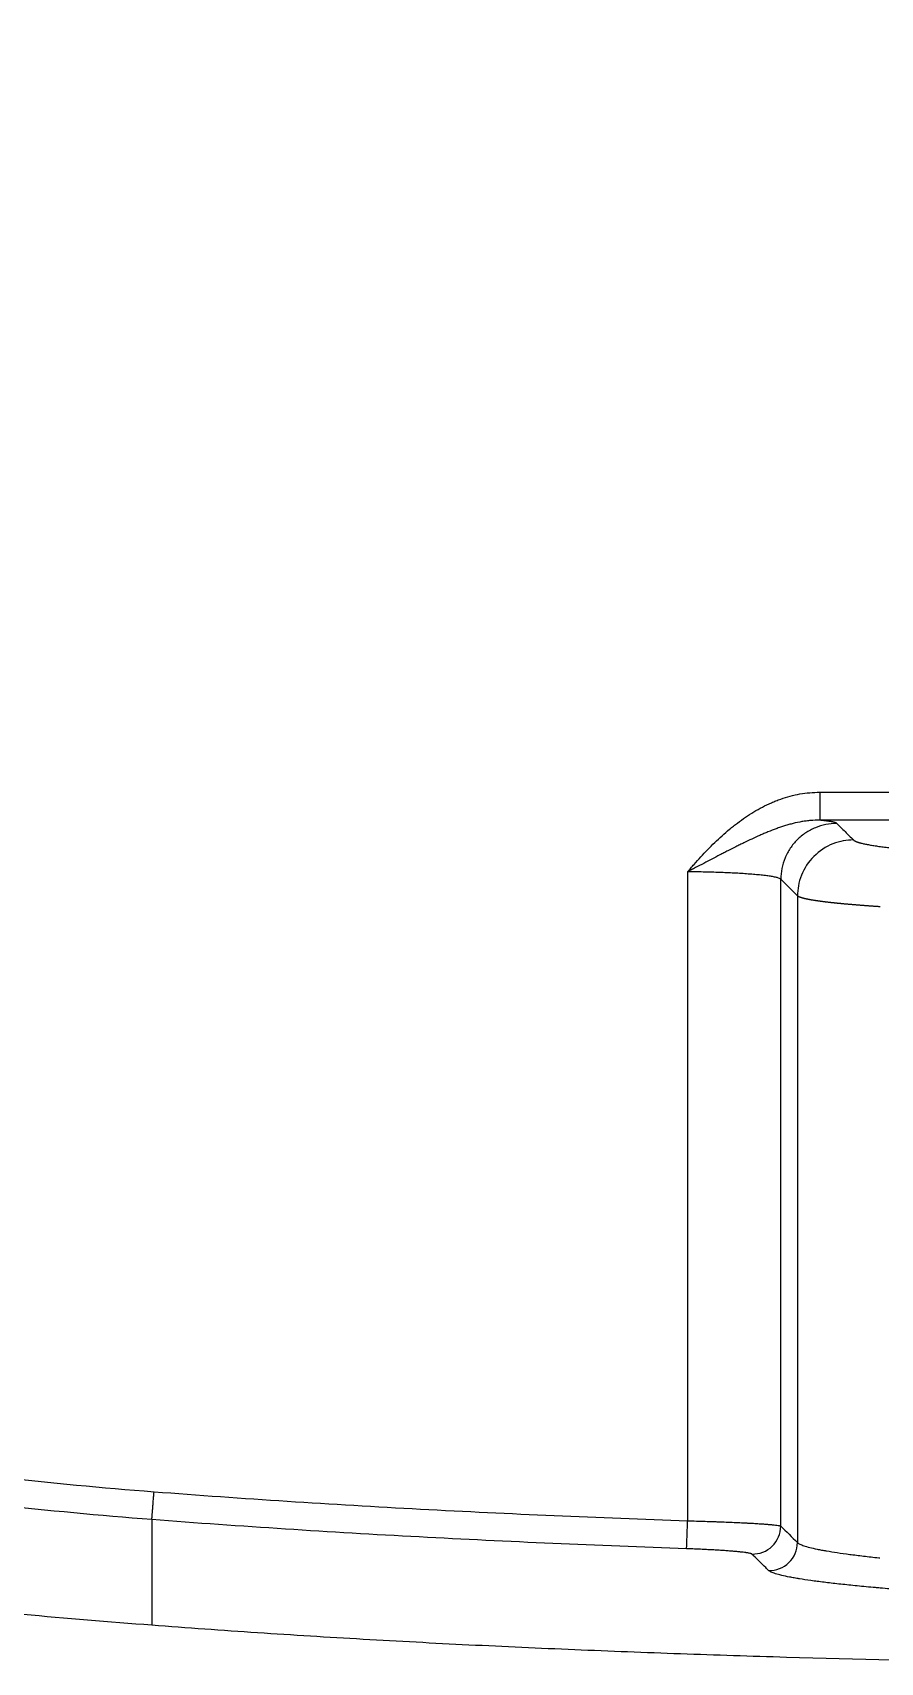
# Model space of a CAD drawing. Extents: x 8541 to 14664, y -60 to 2468.
# Drawn here: x 8836.6 to 8882, y 1488.2 to 1575.6 of the extents above; entities that cross this region are included whole.
import ezdxf

# ---------------------------------------------------------------- set-up
doc = ezdxf.new("R2010")
doc.units = 0
doc.header["$LTSCALE"] = 20
doc.header["$MEASUREMENT"] = 0
doc.layers.get('0').update_dxf_attribs({"linetype": 'CONTINUOUS'})

msp = doc.modelspace()

# ---------------------------------------------------------------- linework, layer by layer
at = {"color": 7, "linetype": 'Continuous'}
for p, q in [((8877.545, 1529.319), (8876.65, 1530.205)), ((8876.65, 1495.551), (8876.65, 1530.205)), ((8877.545, 1529.319), (8877.545, 1494.668))]:
    msp.add_line(p, q, dxfattribs=at)
for centre, major_axis, ratio, start_param, end_param in [((8871.657, 1495.834), (-0.053, -1.499), 0.00001, 0.049886, 1.570771), ((8875.152, 1495.551), (-1.053, -1.068), 0.997302, 0.748005, 2.347892), ((8876.047, 1494.668), (-1.053, -1.068), 0.997304, 0.748443, 2.347461)]:
    msp.add_ellipse(centre, major_axis=major_axis, ratio=ratio, start_param=start_param, end_param=end_param, dxfattribs=at)
for points, knots in [([(8842.945, 1495.9), (8840.151, 1496.117), (8837.367, 1496.376), (8831.818, 1496.988), (8829.055, 1497.34), (8823.549, 1498.143), (8820.807, 1498.593), (8815.347, 1499.6), (8812.629, 1500.157), (8807.219, 1501.387), (8804.526, 1502.06), (8799.171, 1503.535), (8796.507, 1504.337), (8792.536, 1505.647), (8791.217, 1506.102), (8788.586, 1507.049), (8787.275, 1507.542), (8785.315, 1508.312), (8784.336, 1508.704), (8783.361, 1509.108), (8782.873, 1509.313), (8782.711, 1509.381), (8782.387, 1509.518), (8780.928, 1510.139), (8779.485, 1510.784), (8776.942, 1511.969), (8774.422, 1513.193), (8770.716, 1515.152), (8768.297, 1516.544), (8765.904, 1517.98), (8764.721, 1518.721), (8762.383, 1520.249), (8761.229, 1521.037), (8758.949, 1522.661), (8757.823, 1523.498), (8756.159, 1524.793), (8755.332, 1525.45), (8754.378, 1526.233), (8753.972, 1526.573), (8753.702, 1526.801), (8753.567, 1526.915), (8752.356, 1527.943), (8751.305, 1528.878), (8749.254, 1530.788), (8748.254, 1531.764), (8746.303, 1533.756), (8745.354, 1534.772), (8743.505, 1536.846), (8742.606, 1537.904), (8740.86, 1540.061), (8740.012, 1541.16), (8738.37, 1543.401), (8737.574, 1544.542), (8736.421, 1546.286), (8736.043, 1546.873), (8735.3, 1548.057), (8734.935, 1548.654), (8734.217, 1549.858), (8733.864, 1550.465), (8733.171, 1551.689), (8732.829, 1552.305), (8732.409, 1553.081), (8732.326, 1553.236), (8732.159, 1553.547), (8732.076, 1553.703), (8731.829, 1554.171), (8731.338, 1555.108), (8730.86, 1556.05), (8729.923, 1557.939), (8729.321, 1559.206), (8728.161, 1561.755), (8727.602, 1563.036), (8725.984, 1566.901), (8724.986, 1569.505), (8723.122, 1574.758), (8722.257, 1577.407), (8720.644, 1582.745), (8719.896, 1585.434), (8718.502, 1590.846), (8717.856, 1593.569), (8717.104, 1596.992), (8716.882, 1598.02), (8716.667, 1599.051), (8716.525, 1599.738), (8716.454, 1600.082), (8716.105, 1601.802), (8715.837, 1603.178), (8715.063, 1607.306), (8714.588, 1610.059), (8713.707, 1615.567), (8713.303, 1618.322), (8712.181, 1626.588), (8711.556, 1632.102), (8710.761, 1640.376), (8710.52, 1643.134), (8710.088, 1648.653), (8709.896, 1651.412), (8709.393, 1659.693), (8708.914, 1670.739), (8708.766, 1681.792), (8708.765, 1692.848), (8708.838, 1698.378), (8709.15, 1709.442), (8709.389, 1714.976), (8709.893, 1723.28), (8710.085, 1726.049), (8710.519, 1731.587), (8710.761, 1734.357), (8711.293, 1739.897), (8711.583, 1742.668), (8712.06, 1746.826), (8712.226, 1748.212), (8712.572, 1750.984), (8712.753, 1752.37), (8713.696, 1759.302), (8714.571, 1764.819), (8716.116, 1773.042), (8716.67, 1775.775), (8717.867, 1781.218), (8718.511, 1783.929), (8719.902, 1789.328), (8720.65, 1792.015), (8722.266, 1797.362), (8723.135, 1800.022), (8724.191, 1802.995), (8724.31, 1803.325), (8724.549, 1803.985), (8724.67, 1804.315), (8725.035, 1805.301), (8725.778, 1807.268), (8726.559, 1809.214), (8728.179, 1813.077), (8729.333, 1815.613), (8730.879, 1818.727), (8731.194, 1819.348), (8731.834, 1820.582), (8732.159, 1821.197), (8733.152, 1823.031), (8733.837, 1824.242), (8734.906, 1826.037), (8735.269, 1826.632), (8736.009, 1827.814), (8736.387, 1828.401), (8737.542, 1830.15), (8738.342, 1831.3), (8739.588, 1833.001), (8740.011, 1833.564), (8740.55, 1834.262), (8740.658, 1834.402), (8740.875, 1834.68), (8741.201, 1835.096), (8742.411, 1836.607), (8743.546, 1837.94), (8745.406, 1840.024), (8746.358, 1841.041), (8748.304, 1843.025), (8749.299, 1843.994), (8751.329, 1845.882), (8752.365, 1846.803), (8754.477, 1848.599), (8755.553, 1849.474), (8757.744, 1851.181), (8758.859, 1852.012), (8761.126, 1853.631), (8762.278, 1854.419), (8764.034, 1855.57), (8764.919, 1856.138), (8765.963, 1856.786), (8766.413, 1857.061), (8766.714, 1857.244), (8766.864, 1857.335), (8768.221, 1858.151), (8769.437, 1858.852), (8771.887, 1860.205), (8774.355, 1861.512), (8776.858, 1862.73), (8780.637, 1864.495), (8783.189, 1865.588), (8788.352, 1867.624), (8790.962, 1868.567), (8796.237, 1870.318), (8798.901, 1871.125), (8802.933, 1872.242), (8804.284, 1872.599), (8806.318, 1873.112), (8806.998, 1873.279), (8808.019, 1873.524), (8808.36, 1873.605), (8809.042, 1873.765), (8810.749, 1874.16), (8812.461, 1874.531), (8814.52, 1874.956), (8815.207, 1875.094), (8816.582, 1875.363), (8817.27, 1875.494), (8820.713, 1876.131), (8823.475, 1876.585), (8829.015, 1877.394), (8831.792, 1877.748), (8835.967, 1878.208), (8837.361, 1878.35), (8840.151, 1878.612), (8841.547, 1878.731), (8842.944, 1878.84)], [0, 0, 0, 0, 0.015625, 0.015625, 0.03125, 0.03125, 0.046875, 0.046875, 0.0625, 0.0625, 0.078125, 0.078125, 0.09375, 0.09375, 0.101562, 0.101562, 0.109375, 0.109375, 0.113281, 0.115234, 0.115234, 0.116211, 0.116211, 0.117187, 0.125, 0.125, 0.132812, 0.140625, 0.148437, 0.148437, 0.15625, 0.15625, 0.164062, 0.164062, 0.171875, 0.171875, 0.175781, 0.177734, 0.178711, 0.178711, 0.179687, 0.179687, 0.1875, 0.1875, 0.195312, 0.195312, 0.203125, 0.203125, 0.210937, 0.210937, 0.21875, 0.21875, 0.226562, 0.226562, 0.230469, 0.230469, 0.234375, 0.234375, 0.238281, 0.238281, 0.242187, 0.242187, 0.243164, 0.243164, 0.244141, 0.244141, 0.246094, 0.25, 0.25, 0.257812, 0.257812, 0.265625, 0.265625, 0.28125, 0.28125, 0.296875, 0.296875, 0.3125, 0.3125, 0.328125, 0.328125, 0.332031, 0.333984, 0.333984, 0.335937, 0.335937, 0.34375, 0.34375, 0.359375, 0.359375, 0.375, 0.375, 0.40625, 0.40625, 0.421875, 0.421875, 0.4375, 0.4375, 0.46875, 0.5, 0.5, 0.53125, 0.53125, 0.5625, 0.5625, 0.578125, 0.578125, 0.59375, 0.59375, 0.609375, 0.609375, 0.617187, 0.617187, 0.625, 0.625, 0.65625, 0.65625, 0.671875, 0.671875, 0.6875, 0.6875, 0.703125, 0.703125, 0.71875, 0.71875, 0.720703, 0.720703, 0.722656, 0.722656, 0.726562, 0.734375, 0.734375, 0.75, 0.75, 0.753906, 0.753906, 0.757812, 0.757812, 0.765625, 0.765625, 0.769531, 0.769531, 0.773437, 0.773437, 0.78125, 0.78125, 0.785156, 0.785156, 0.786133, 0.786133, 0.787109, 0.789062, 0.796875, 0.796875, 0.804687, 0.804687, 0.8125, 0.8125, 0.820312, 0.820312, 0.828125, 0.828125, 0.835937, 0.835937, 0.84375, 0.84375, 0.847656, 0.849609, 0.850586, 0.850586, 0.851562, 0.851562, 0.859375, 0.859375, 0.867187, 0.875, 0.875, 0.890625, 0.890625, 0.90625, 0.90625, 0.921875, 0.921875, 0.929687, 0.929687, 0.933594, 0.933594, 0.935547, 0.935547, 0.9375, 0.945312, 0.945312, 0.949219, 0.949219, 0.953125, 0.953125, 0.96875, 0.96875, 0.984375, 0.984375, 0.992187, 0.992187, 1, 1, 1, 1]), ([(8843.061, 1877.346), (8840.288, 1877.131), (8837.524, 1876.873), (8832.011, 1876.265), (8829.263, 1875.915), (8823.784, 1875.117), (8821.054, 1874.669), (8815.613, 1873.665), (8812.902, 1873.11), (8807.501, 1871.881), (8804.812, 1871.207), (8800.795, 1870.099), (8799.459, 1869.713), (8797.793, 1869.208), (8797.46, 1869.106), (8796.794, 1868.9), (8795.798, 1868.588), (8794.806, 1868.267), (8791.507, 1867.175), (8788.898, 1866.233), (8783.744, 1864.202), (8781.2, 1863.112), (8777.438, 1861.354), (8774.947, 1860.14), (8772.495, 1858.84), (8770.063, 1857.494), (8768.857, 1856.798), (8767.512, 1855.987), (8767.363, 1855.896), (8767.065, 1855.715), (8766.619, 1855.442), (8765.584, 1854.798), (8764.708, 1854.234), (8762.968, 1853.091), (8761.827, 1852.308), (8759.582, 1850.699), (8758.478, 1849.873), (8756.31, 1848.177), (8755.244, 1847.308), (8753.154, 1845.522), (8752.129, 1844.607), (8750.12, 1842.728), (8749.137, 1841.765), (8747.212, 1839.791), (8746.271, 1838.779), (8744.433, 1836.706), (8743.537, 1835.644), (8742.444, 1834.284), (8742.227, 1834.01), (8741.903, 1833.597), (8741.796, 1833.459), (8741.582, 1833.183), (8741.049, 1832.489), (8740.528, 1831.79), (8739.3, 1830.099), (8738.513, 1828.955), (8736.998, 1826.636), (8736.271, 1825.461), (8734.87, 1823.082), (8734.196, 1821.878), (8732.894, 1819.448), (8732.264, 1818.221), (8730.438, 1814.507), (8729.303, 1811.987), (8727.711, 1808.15), (8726.942, 1806.217), (8726.212, 1804.264), (8725.913, 1803.447), (8725.854, 1803.284), (8725.735, 1802.956), (8725.558, 1802.466), (8725.383, 1801.974), (8724.346, 1799.024), (8723.492, 1796.385), (8721.905, 1791.08), (8721.17, 1788.414), (8719.803, 1783.058), (8719.17, 1780.369), (8717.993, 1774.969), (8717.449, 1772.259), (8716.436, 1766.822), (8715.734, 1762.731), (8715.003, 1757.937), (8714.658, 1755.536), (8714.515, 1754.505), (8714.42, 1753.818), (8714.373, 1753.475), (8713.956, 1750.382), (8713.275, 1744.885), (8712.704, 1739.39), (8712.18, 1733.897), (8711.942, 1731.151), (8711.515, 1725.66), (8711.326, 1722.915), (8710.831, 1714.681), (8710.595, 1709.195), (8710.289, 1698.225), (8710.218, 1692.742), (8710.22, 1681.78), (8710.293, 1676.3), (8710.603, 1665.345), (8710.84, 1659.869), (8711.337, 1651.659), (8711.526, 1648.922), (8711.954, 1643.451), (8712.192, 1640.716), (8712.976, 1632.512), (8713.593, 1627.045), (8714.699, 1618.849), (8715.098, 1616.118), (8715.966, 1610.656), (8716.435, 1607.927), (8717.197, 1603.833), (8717.461, 1602.469), (8717.805, 1600.764), (8717.874, 1600.423), (8718.014, 1599.741), (8718.227, 1598.719), (8719.026, 1594.979), (8719.822, 1591.602), (8721.195, 1586.232), (8721.931, 1583.565), (8723.52, 1578.268), (8724.371, 1575.64), (8726.207, 1570.427), (8727.19, 1567.843), (8728.783, 1564.007), (8729.884, 1561.462), (8731.069, 1558.947), (8731.993, 1557.072), (8732.463, 1556.137), (8733.027, 1555.052), (8733.272, 1554.588), (8733.436, 1554.279), (8733.519, 1554.125), (8734.264, 1552.737), (8734.948, 1551.52), (8736.01, 1549.724), (8736.37, 1549.13), (8737.102, 1547.953), (8737.475, 1547.37), (8738.613, 1545.636), (8739.399, 1544.501), (8741.021, 1542.274), (8741.858, 1541.182), (8743.584, 1539.039), (8744.473, 1537.988), (8746.302, 1535.927), (8747.241, 1534.918), (8749.171, 1532.94), (8750.161, 1531.971), (8752.193, 1530.075), (8753.233, 1529.147), (8754.432, 1528.126), (8754.566, 1528.013), (8754.834, 1527.787), (8754.968, 1527.675), (8755.372, 1527.339), (8756.182, 1526.672), (8757.001, 1526.019), (8758.651, 1524.735), (8759.767, 1523.904), (8762.027, 1522.293), (8763.172, 1521.511), (8765.49, 1519.996), (8766.663, 1519.261), (8769.035, 1517.837), (8771.435, 1516.458), (8775.11, 1514.516), (8777.609, 1513.303), (8780.131, 1512.129), (8781.404, 1511.562), (8782.849, 1510.944), (8783.009, 1510.876), (8783.331, 1510.74), (8783.492, 1510.672), (8783.975, 1510.47), (8784.943, 1510.07), (8785.913, 1509.681), (8787.857, 1508.919), (8789.157, 1508.431), (8791.766, 1507.493), (8793.075, 1507.043), (8797.013, 1505.746), (8799.654, 1504.953), (8804.965, 1503.493), (8807.635, 1502.827), (8813, 1501.609), (8815.695, 1501.058), (8821.109, 1500.061), (8823.828, 1499.615), (8829.288, 1498.821), (8832.028, 1498.472), (8837.53, 1497.866), (8840.29, 1497.608), (8843.061, 1497.393)], [0, 0, 0, 0, 0.015625, 0.015625, 0.03125, 0.03125, 0.046875, 0.046875, 0.0625, 0.0625, 0.078125, 0.078125, 0.085938, 0.085938, 0.087891, 0.087891, 0.089844, 0.09375, 0.09375, 0.109375, 0.109375, 0.125, 0.125, 0.132812, 0.140625, 0.140625, 0.148437, 0.148437, 0.149414, 0.149414, 0.150391, 0.152344, 0.15625, 0.15625, 0.164062, 0.164062, 0.171875, 0.171875, 0.179687, 0.179687, 0.1875, 0.1875, 0.195312, 0.195312, 0.203125, 0.203125, 0.210938, 0.210938, 0.212891, 0.212891, 0.213867, 0.213867, 0.214844, 0.21875, 0.21875, 0.226563, 0.226563, 0.234375, 0.234375, 0.242188, 0.242188, 0.25, 0.25, 0.265625, 0.265625, 0.273438, 0.277344, 0.277344, 0.27832, 0.27832, 0.279297, 0.28125, 0.28125, 0.296875, 0.296875, 0.3125, 0.3125, 0.328125, 0.328125, 0.34375, 0.34375, 0.359375, 0.367188, 0.371094, 0.373047, 0.373047, 0.375, 0.375, 0.390625, 0.40625, 0.40625, 0.421875, 0.421875, 0.4375, 0.4375, 0.46875, 0.46875, 0.5, 0.5, 0.53125, 0.53125, 0.5625, 0.5625, 0.578125, 0.578125, 0.59375, 0.59375, 0.625, 0.625, 0.640625, 0.640625, 0.65625, 0.65625, 0.664063, 0.664063, 0.666016, 0.666016, 0.667969, 0.671875, 0.6875, 0.6875, 0.703125, 0.703125, 0.71875, 0.71875, 0.734375, 0.734375, 0.742188, 0.75, 0.75, 0.753906, 0.755859, 0.756836, 0.756836, 0.757813, 0.757813, 0.765625, 0.765625, 0.769531, 0.769531, 0.773438, 0.773438, 0.78125, 0.78125, 0.789063, 0.789063, 0.796875, 0.796875, 0.804688, 0.804688, 0.8125, 0.8125, 0.820313, 0.820313, 0.821289, 0.821289, 0.822266, 0.822266, 0.824219, 0.828125, 0.828125, 0.835938, 0.835938, 0.84375, 0.84375, 0.851563, 0.851563, 0.859375, 0.867188, 0.875, 0.875, 0.882813, 0.882813, 0.883789, 0.883789, 0.884766, 0.884766, 0.886719, 0.890625, 0.890625, 0.898438, 0.898438, 0.90625, 0.90625, 0.921875, 0.921875, 0.9375, 0.9375, 0.953125, 0.953125, 0.96875, 0.96875, 0.984375, 0.984375, 1, 1, 1, 1]), ([(8871.655, 1530.606), (8871.656, 1530.608), (8871.658, 1530.61), (8871.66, 1530.614), (8871.661, 1530.615), (8871.662, 1530.617), (8871.662, 1530.617), (8871.662, 1530.617), (8871.662, 1530.617), (8871.662, 1530.618), (8871.663, 1530.618), (8871.664, 1530.619), (8871.668, 1530.623), (8871.672, 1530.627), (8871.683, 1530.639), (8871.691, 1530.648), (8871.713, 1530.673), (8871.728, 1530.69), (8871.772, 1530.74), (8871.801, 1530.774), (8871.889, 1530.874), (8871.948, 1530.941), (8872.126, 1531.141), (8872.245, 1531.274), (8872.487, 1531.537), (8872.609, 1531.667), (8872.858, 1531.923), (8872.984, 1532.05), (8873.24, 1532.298), (8873.37, 1532.42), (8873.635, 1532.659), (8873.769, 1532.775), (8873.975, 1532.946), (8874.044, 1533.003), (8874.184, 1533.114), (8874.255, 1533.169), (8874.468, 1533.33), (8874.612, 1533.434), (8874.905, 1533.633), (8875.054, 1533.729), (8875.357, 1533.911), (8875.511, 1533.998), (8875.825, 1534.162), (8875.985, 1534.238), (8876.229, 1534.345), (8876.353, 1534.396), (8876.478, 1534.444), (8876.562, 1534.476), (8876.604, 1534.491), (8876.815, 1534.565), (8876.986, 1534.618), (8877.329, 1534.708), (8877.501, 1534.747), (8877.85, 1534.809), (8878.025, 1534.832), (8878.379, 1534.864), (8878.557, 1534.872), (8878.737, 1534.871)], [0, 0, 0, 0, 0.000977, 0.000977, 0.001465, 0.001587, 0.001587, 0.001617, 0.001617, 0.001648, 0.001709, 0.001953, 0.001953, 0.003906, 0.003906, 0.007812, 0.007812, 0.015625, 0.015625, 0.03125, 0.03125, 0.0625, 0.0625, 0.125, 0.125, 0.1875, 0.1875, 0.25, 0.25, 0.3125, 0.3125, 0.375, 0.375, 0.40625, 0.40625, 0.4375, 0.4375, 0.5, 0.5, 0.5625, 0.5625, 0.625, 0.625, 0.6875, 0.6875, 0.71875, 0.734375, 0.734375, 0.75, 0.75, 0.8125, 0.8125, 0.875, 0.875, 0.9375, 0.9375, 1, 1, 1, 1]), ([(8878.737, 1534.872), (8878.737, 1534.777), (8878.737, 1534.682), (8878.737, 1534.495), (8878.737, 1534.404), (8878.736, 1534.227), (8878.736, 1534.142), (8878.736, 1533.983), (8878.736, 1533.907), (8878.736, 1533.77), (8878.736, 1533.707), (8878.736, 1533.597), (8878.736, 1533.549), (8878.736, 1533.469), (8878.736, 1533.438), (8878.735, 1533.392), (8878.735, 1533.378), (8878.735, 1533.374)], [0, 0, 0, 0, 0.125, 0.125, 0.25, 0.25, 0.375, 0.375, 0.5, 0.5, 0.625, 0.625, 0.75, 0.75, 0.875, 0.875, 1, 1, 1, 1]), ([(8878.733, 1533.373), (8878.572, 1533.375), (8878.412, 1533.369), (8878.174, 1533.349), (8878.095, 1533.34), (8877.937, 1533.32), (8877.859, 1533.308), (8877.624, 1533.268), (8877.469, 1533.236), (8877.238, 1533.179), (8877.161, 1533.159), (8877.008, 1533.116), (8876.932, 1533.093), (8876.78, 1533.046), (8876.705, 1533.021), (8876.555, 1532.97), (8876.481, 1532.944), (8876.258, 1532.862), (8876.111, 1532.805), (8875.892, 1532.715), (8875.82, 1532.685), (8875.674, 1532.623), (8875.602, 1532.592), (8875.385, 1532.497), (8875.241, 1532.431), (8874.954, 1532.297), (8874.81, 1532.229), (8874.596, 1532.125), (8874.524, 1532.09), (8874.381, 1532.02), (8874.31, 1531.984), (8874.095, 1531.877), (8873.952, 1531.805), (8873.738, 1531.696), (8873.666, 1531.66), (8873.523, 1531.587), (8873.451, 1531.55), (8873.236, 1531.439), (8873.093, 1531.364), (8872.806, 1531.213), (8872.663, 1531.137), (8872.376, 1530.985), (8872.232, 1530.909), (8872.016, 1530.795), (8871.944, 1530.757), (8871.835, 1530.7), (8871.799, 1530.681), (8871.745, 1530.653), (8871.727, 1530.644), (8871.7, 1530.63), (8871.69, 1530.625), (8871.677, 1530.618), (8871.672, 1530.616), (8871.667, 1530.614), (8871.667, 1530.614), (8871.666, 1530.614), (8871.666, 1530.614), (8871.665, 1530.613), (8871.664, 1530.612), (8871.662, 1530.611), (8871.659, 1530.609), (8871.657, 1530.607), (8871.655, 1530.606)], [0, 0, 0, 0, 0.0625, 0.0625, 0.09375, 0.09375, 0.125, 0.125, 0.1875, 0.1875, 0.21875, 0.21875, 0.25, 0.25, 0.28125, 0.28125, 0.3125, 0.3125, 0.375, 0.375, 0.40625, 0.40625, 0.4375, 0.4375, 0.5, 0.5, 0.5625, 0.5625, 0.59375, 0.59375, 0.625, 0.625, 0.6875, 0.6875, 0.71875, 0.71875, 0.75, 0.75, 0.8125, 0.8125, 0.875, 0.875, 0.9375, 0.9375, 0.96875, 0.96875, 0.984375, 0.984375, 0.992188, 0.992188, 0.996094, 0.996094, 0.998047, 0.998047, 0.998169, 0.998169, 0.998291, 0.998291, 0.998535, 0.999023, 0.999023, 1, 1, 1, 1]), ([(8879.649, 1533.201), (8879.453, 1533.201), (8879.257, 1533.181), (8878.873, 1533.104), (8878.684, 1533.047), (8878.322, 1532.896), (8878.148, 1532.803), (8877.822, 1532.585), (8877.67, 1532.46), (8877.392, 1532.183), (8877.267, 1532.031), (8877.049, 1531.705), (8876.956, 1531.531), (8876.805, 1531.169), (8876.747, 1530.981), (8876.67, 1530.597), (8876.65, 1530.401), (8876.65, 1530.205)], [0, 0, 0, 0, 0.125, 0.125, 0.25, 0.25, 0.375, 0.375, 0.5, 0.5, 0.625, 0.625, 0.75, 0.75, 0.875, 0.875, 1, 1, 1, 1]), ([(8879.649, 1533.201), (8879.648, 1533.202), (8879.647, 1533.203), (8879.644, 1533.206), (8879.641, 1533.208), (8879.638, 1533.21), (8879.635, 1533.212), (8879.632, 1533.215), (8879.628, 1533.217), (8879.624, 1533.219), (8879.62, 1533.221), (8879.616, 1533.223), (8879.611, 1533.226), (8879.606, 1533.228), (8879.601, 1533.23), (8879.596, 1533.232), (8879.59, 1533.234), (8879.585, 1533.236), (8879.579, 1533.239), (8879.573, 1533.241), (8879.567, 1533.243), (8879.56, 1533.245), (8879.554, 1533.247), (8879.547, 1533.249), (8879.54, 1533.251), (8879.533, 1533.253), (8879.526, 1533.255), (8879.518, 1533.257), (8879.51, 1533.26), (8879.502, 1533.262), (8879.494, 1533.264), (8879.486, 1533.266), (8879.478, 1533.268), (8879.469, 1533.27), (8879.461, 1533.272), (8879.452, 1533.274), (8879.443, 1533.276), (8879.434, 1533.278), (8879.425, 1533.279), (8879.415, 1533.281), (8879.406, 1533.283), (8879.396, 1533.285), (8879.386, 1533.287), (8879.376, 1533.289), (8879.366, 1533.291), (8879.356, 1533.293), (8879.345, 1533.295), (8879.335, 1533.297), (8879.324, 1533.298), (8879.314, 1533.3), (8879.303, 1533.302), (8879.292, 1533.304), (8879.281, 1533.306), (8879.27, 1533.308), (8879.258, 1533.309), (8879.247, 1533.311), (8879.235, 1533.313), (8879.224, 1533.315), (8879.212, 1533.316), (8879.2, 1533.318), (8879.188, 1533.32), (8879.176, 1533.322), (8879.164, 1533.323), (8879.152, 1533.325), (8879.14, 1533.327), (8879.127, 1533.329), (8879.115, 1533.33), (8879.105, 1533.332), (8879.096, 1533.333), (8879.089, 1533.334), (8879.079, 1533.335), (8879.067, 1533.336), (8879.053, 1533.338), (8879.037, 1533.34), (8879.019, 1533.342), (8878.998, 1533.345), (8878.975, 1533.348), (8878.949, 1533.351), (8878.92, 1533.354), (8878.889, 1533.357), (8878.855, 1533.361), (8878.817, 1533.365), (8878.777, 1533.369), (8878.748, 1533.372), (8878.733, 1533.373)], [0, 0, 0, 0, 0.012706, 0.025369, 0.037989, 0.050565, 0.063098, 0.075587, 0.088033, 0.100436, 0.112796, 0.125113, 0.137387, 0.149618, 0.161805, 0.17395, 0.186052, 0.198111, 0.210128, 0.222101, 0.234032, 0.24592, 0.257765, 0.269567, 0.281327, 0.293044, 0.304718, 0.316349, 0.327938, 0.339485, 0.350988, 0.362449, 0.373867, 0.385243, 0.396576, 0.407866, 0.419114, 0.430319, 0.441482, 0.452601, 0.463679, 0.474713, 0.485705, 0.496654, 0.507561, 0.518425, 0.529246, 0.540025, 0.550761, 0.561454, 0.572105, 0.582712, 0.593277, 0.6038, 0.61428, 0.624717, 0.635111, 0.645462, 0.655771, 0.666037, 0.67626, 0.68644, 0.696578, 0.706673, 0.716725, 0.726734, 0.7367, 0.746623, 0.75094, 0.756792, 0.764181, 0.773106, 0.783567, 0.795565, 0.809098, 0.824168, 0.840774, 0.858915, 0.878592, 0.899804, 0.922552, 0.946834, 0.97265, 1, 1, 1, 1]), ([(8879.649, 1533.201), (8879.798, 1533.054), (8880.097, 1532.759), (8880.396, 1532.463), (8880.546, 1532.315)], [0, 0, 0, 0, 0.498903, 1, 1, 1, 1]), ([(8880.546, 1532.315), (8880.547, 1532.314), (8880.55, 1532.311), (8880.554, 1532.307), (8880.559, 1532.304), (8880.564, 1532.3), (8880.569, 1532.296), (8880.574, 1532.292), (8880.58, 1532.289), (8880.585, 1532.285), (8880.591, 1532.281), (8880.597, 1532.277), (8880.604, 1532.274), (8880.61, 1532.27), (8880.617, 1532.266), (8880.624, 1532.263), (8880.631, 1532.259), (8880.639, 1532.255), (8880.647, 1532.251), (8880.654, 1532.248), (8880.662, 1532.244), (8880.671, 1532.24), (8880.679, 1532.237), (8880.688, 1532.233), (8880.697, 1532.229), (8880.706, 1532.226), (8880.715, 1532.222), (8880.725, 1532.218), (8880.735, 1532.215), (8880.745, 1532.211), (8880.755, 1532.207), (8880.766, 1532.204), (8880.776, 1532.2), (8880.787, 1532.196), (8880.798, 1532.193), (8880.809, 1532.189), (8880.821, 1532.185), (8880.833, 1532.182), (8880.845, 1532.178), (8880.857, 1532.174), (8880.869, 1532.171), (8880.882, 1532.167), (8880.895, 1532.164), (8880.908, 1532.16), (8880.921, 1532.156), (8880.934, 1532.153), (8880.948, 1532.149), (8881.011, 1532.133), (8881.133, 1532.104), (8881.339, 1532.063), (8881.574, 1532.022), (8881.839, 1531.982), (8882.132, 1531.942), (8882.453, 1531.903), (8882.801, 1531.864), (8883.219, 1531.821), (8883.715, 1531.776), (8884.302, 1531.727), (8884.881, 1531.684), (8885.439, 1531.646), (8885.964, 1531.613), (8886.512, 1531.581), (8887.083, 1531.549), (8887.675, 1531.519), (8888.287, 1531.49), (8888.919, 1531.462), (8889.391, 1531.443), (8889.689, 1531.431), (8889.806, 1531.427), (8889.924, 1531.422), (8890.043, 1531.418), (8890.162, 1531.413), (8890.281, 1531.409), (8890.401, 1531.405), (8890.521, 1531.4), (8890.642, 1531.396), (8890.763, 1531.392), (8890.885, 1531.388), (8890.967, 1531.385), (8891.008, 1531.384)], [0, 0, 0, 0, 0.003412, 0.006821, 0.010227, 0.01363, 0.01703, 0.020427, 0.023821, 0.027212, 0.030601, 0.033986, 0.037369, 0.040748, 0.044125, 0.0475, 0.050871, 0.05424, 0.057607, 0.06097, 0.064332, 0.06769, 0.071047, 0.0744, 0.077752, 0.0811, 0.084447, 0.087791, 0.091133, 0.094473, 0.09781, 0.101145, 0.104478, 0.107809, 0.111138, 0.114465, 0.11779, 0.121112, 0.124433, 0.127752, 0.131069, 0.134384, 0.137697, 0.141009, 0.144318, 0.147626, 0.150933, 0.154237, 0.192347, 0.230438, 0.268563, 0.306777, 0.345068, 0.383323, 0.421594, 0.459933, 0.510938, 0.561875, 0.612871, 0.651116, 0.689316, 0.727523, 0.765792, 0.804097, 0.842347, 0.880594, 0.91889, 0.925666, 0.932438, 0.939206, 0.945971, 0.952733, 0.959492, 0.966248, 0.973002, 0.979754, 0.986504, 0.993252, 1, 1, 1, 1]), ([(8876.65, 1530.205), (8876.639, 1530.222), (8876.617, 1530.237), (8876.551, 1530.268), (8876.508, 1530.283), (8876.402, 1530.312), (8876.339, 1530.326), (8876.197, 1530.353), (8876.118, 1530.366), (8875.945, 1530.391), (8875.851, 1530.403), (8875.652, 1530.425), (8875.546, 1530.436), (8875.326, 1530.457), (8875.211, 1530.467), (8874.974, 1530.486), (8874.852, 1530.495), (8874.602, 1530.511), (8874.474, 1530.519), (8874.216, 1530.534), (8874.086, 1530.541), (8873.823, 1530.553), (8873.691, 1530.559), (8873.426, 1530.57), (8873.294, 1530.574), (8872.9, 1530.587), (8872.641, 1530.594), (8872.136, 1530.603), (8871.891, 1530.605), (8871.657, 1530.606)], [0, 0, 0, 0, 0.0625, 0.0625, 0.125, 0.125, 0.1875, 0.1875, 0.25, 0.25, 0.3125, 0.3125, 0.375, 0.375, 0.4375, 0.4375, 0.5, 0.5, 0.5625, 0.5625, 0.625, 0.625, 0.6875, 0.6875, 0.75, 0.75, 0.875, 0.875, 1, 1, 1, 1]), ([(8881.974, 1528.735), (8881.965, 1528.735), (8881.932, 1528.737), (8881.876, 1528.741), (8881.805, 1528.746), (8881.736, 1528.751), (8881.666, 1528.756), (8881.597, 1528.76), (8881.529, 1528.765), (8881.46, 1528.77), (8881.392, 1528.775), (8881.325, 1528.78), (8881.258, 1528.785), (8881.191, 1528.79), (8881.125, 1528.795), (8881.059, 1528.8), (8880.994, 1528.805), (8880.929, 1528.81), (8880.864, 1528.815), (8880.8, 1528.82), (8880.736, 1528.825), (8880.673, 1528.83), (8880.61, 1528.835), (8880.548, 1528.84), (8880.486, 1528.846), (8880.424, 1528.851), (8880.363, 1528.856), (8880.303, 1528.861), (8880.243, 1528.867), (8880.183, 1528.872), (8880.124, 1528.877), (8880.066, 1528.883), (8880.008, 1528.888), (8879.95, 1528.893), (8879.893, 1528.899), (8879.837, 1528.904), (8879.781, 1528.91), (8879.725, 1528.915), (8879.671, 1528.921), (8879.616, 1528.926), (8879.562, 1528.932), (8879.509, 1528.937), (8879.457, 1528.943), (8879.405, 1528.948), (8879.353, 1528.954), (8879.302, 1528.96), (8879.252, 1528.965), (8879.202, 1528.971), (8879.153, 1528.977), (8879.104, 1528.983), (8879.056, 1528.988), (8879.009, 1528.994), (8878.962, 1529), (8878.916, 1529.006), (8878.871, 1529.012), (8878.826, 1529.018), (8878.782, 1529.023), (8878.739, 1529.029), (8878.696, 1529.035), (8878.653, 1529.041), (8878.612, 1529.047), (8878.571, 1529.053), (8878.531, 1529.059), (8878.491, 1529.065), (8878.453, 1529.071), (8878.414, 1529.078), (8878.377, 1529.084), (8878.34, 1529.09), (8878.304, 1529.096), (8878.269, 1529.102), (8878.235, 1529.108), (8878.201, 1529.115), (8878.168, 1529.121), (8878.135, 1529.127), (8878.104, 1529.134), (8878.073, 1529.14), (8878.043, 1529.146), (8878.013, 1529.153), (8877.985, 1529.159), (8877.957, 1529.165), (8877.93, 1529.172), (8877.904, 1529.178), (8877.878, 1529.185), (8877.854, 1529.191), (8877.83, 1529.198), (8877.807, 1529.204), (8877.785, 1529.211), (8877.763, 1529.217), (8877.743, 1529.224), (8877.723, 1529.231), (8877.704, 1529.237), (8877.686, 1529.244), (8877.669, 1529.251), (8877.653, 1529.257), (8877.637, 1529.264), (8877.623, 1529.271), (8877.609, 1529.278), (8877.596, 1529.285), (8877.584, 1529.291), (8877.573, 1529.298), (8877.563, 1529.305), (8877.553, 1529.312), (8877.548, 1529.317), (8877.545, 1529.319)], [0, 0, 0, 0, 0.003521, 0.012494, 0.021487, 0.0305, 0.039533, 0.048586, 0.057659, 0.066752, 0.075865, 0.084999, 0.094152, 0.103325, 0.112518, 0.121732, 0.130965, 0.140219, 0.149492, 0.158786, 0.168099, 0.177433, 0.186786, 0.19616, 0.205554, 0.214967, 0.224401, 0.233855, 0.243329, 0.252823, 0.262337, 0.271871, 0.281425, 0.290999, 0.300593, 0.310207, 0.319841, 0.329495, 0.339169, 0.348863, 0.358578, 0.368312, 0.378066, 0.387841, 0.397635, 0.40745, 0.417284, 0.427139, 0.437013, 0.446908, 0.456823, 0.466757, 0.476712, 0.486687, 0.496682, 0.506697, 0.516732, 0.526786, 0.536861, 0.546956, 0.557072, 0.567207, 0.577362, 0.587537, 0.597732, 0.607947, 0.618183, 0.628438, 0.638713, 0.649009, 0.659324, 0.66966, 0.680015, 0.690391, 0.700786, 0.711202, 0.721638, 0.732094, 0.742569, 0.753065, 0.763581, 0.774117, 0.784673, 0.795249, 0.805845, 0.816461, 0.827097, 0.837753, 0.848429, 0.859125, 0.869842, 0.880578, 0.891334, 0.902111, 0.912907, 0.923724, 0.93456, 0.945417, 0.956293, 0.96719, 0.978107, 0.989043, 1, 1, 1, 1]), ([(8744.91, 1520.545), (8745.054, 1520.426), (8745.198, 1520.307), (8745.791, 1519.821), (8746.243, 1519.457), (8746.926, 1518.919), (8747.155, 1518.74), (8747.614, 1518.386), (8748.764, 1517.505), (8749.93, 1516.654), (8751.816, 1515.331), (8752.768, 1514.687), (8754.692, 1513.435), (8755.664, 1512.827), (8758.605, 1511.053), (8760.601, 1509.938), (8764.66, 1507.832), (8766.722, 1506.841), (8770.907, 1504.971), (8773.03, 1504.093), (8776.255, 1502.854), (8777.337, 1502.454), (8778.698, 1501.969), (8778.97, 1501.873), (8779.516, 1501.683), (8780.335, 1501.399), (8782.252, 1500.755), (8783.905, 1500.231), (8785.563, 1499.724), (8786.116, 1499.559), (8787.225, 1499.233), (8787.78, 1499.073), (8789.446, 1498.602), (8790.56, 1498.3), (8792.791, 1497.716), (8793.91, 1497.435), (8797.272, 1496.621), (8799.522, 1496.119), (8804.04, 1495.187), (8806.306, 1494.756), (8809.149, 1494.257), (8809.718, 1494.159), (8810.856, 1493.967), (8811.426, 1493.872), (8813.136, 1493.595), (8814.277, 1493.418), (8817.702, 1492.908), (8819.989, 1492.595), (8824.568, 1492.017), (8826.86, 1491.752), (8833.744, 1491.018), (8838.342, 1490.61), (8842.947, 1490.256)], [0, 0, 0, 0, 0.005355, 0.005355, 0.021932, 0.021932, 0.030221, 0.030221, 0.038509, 0.071664, 0.071664, 0.104819, 0.104819, 0.137974, 0.137974, 0.204284, 0.204284, 0.270593, 0.270593, 0.336903, 0.336903, 0.370058, 0.370058, 0.378347, 0.378347, 0.386635, 0.403213, 0.436368, 0.436368, 0.452945, 0.452945, 0.469522, 0.469522, 0.502677, 0.502677, 0.535832, 0.535832, 0.602142, 0.602142, 0.668452, 0.668452, 0.685029, 0.685029, 0.701606, 0.701606, 0.734761, 0.734761, 0.801071, 0.801071, 0.867381, 0.867381, 1, 1, 1, 1]), ([(8842.945, 1495.9), (8842.945, 1495.904), (8842.946, 1495.918), (8842.95, 1495.963), (8842.952, 1495.995), (8842.959, 1496.074), (8842.962, 1496.121), (8842.971, 1496.231), (8842.976, 1496.294), (8842.986, 1496.431), (8842.992, 1496.506), (8843.004, 1496.666), (8843.011, 1496.75), (8843.025, 1496.926), (8843.032, 1497.018), (8843.046, 1497.204), (8843.054, 1497.299), (8843.061, 1497.393)], [0, 0, 0, 0, 0.125, 0.125, 0.25, 0.25, 0.375, 0.375, 0.5, 0.5, 0.625, 0.625, 0.75, 0.75, 0.875, 0.875, 1, 1, 1, 1]), ([(8843.061, 1497.393), (8845.44, 1497.209), (8847.821, 1497.04), (8852.584, 1496.732), (8854.967, 1496.591), (8862.117, 1496.208), (8866.886, 1496.003), (8871.657, 1495.834)], [0, 0, 0, 0, 0.25, 0.25, 0.5, 0.5, 1, 1, 1, 1]), ([(8842.945, 1495.9), (8842.945, 1495.894), (8842.946, 1495.884), (8842.947, 1495.857), (8842.948, 1495.817), (8842.949, 1495.767), (8842.948, 1495.71), (8842.947, 1495.642), (8842.946, 1495.575), (8842.945, 1495.516), (8842.944, 1495.469), (8842.944, 1495.416), (8842.943, 1495.357), (8842.943, 1495.293), (8842.944, 1495.222), (8842.944, 1495.155), (8842.944, 1495.081), (8842.944, 1494.993), (8842.944, 1494.872), (8842.944, 1494.719), (8842.944, 1494.532), (8842.944, 1494.266), (8842.944, 1493.928), (8842.944, 1493.522), (8842.944, 1493.104), (8842.944, 1492.681), (8842.944, 1492.26), (8842.944, 1491.848), (8842.944, 1491.526), (8842.944, 1491.272), (8842.944, 1491.066), (8842.944, 1490.874), (8842.944, 1490.716), (8842.944, 1490.613), (8842.945, 1490.496), (8842.946, 1490.378), (8842.946, 1490.292), (8842.947, 1490.256)], [0, 0, 0, 0, 0.00287, 0.005585, 0.014371, 0.023835, 0.032379, 0.044545, 0.060335, 0.067657, 0.076014, 0.085407, 0.095836, 0.1073, 0.119799, 0.133334, 0.143161, 0.15879, 0.180222, 0.207456, 0.240494, 0.279334, 0.34877, 0.420582, 0.49477, 0.571333, 0.645498, 0.718498, 0.790332, 0.816636, 0.853136, 0.899831, 0.918747, 0.936997, 0.954581, 0.98085, 1, 1, 1, 1]), ([(8871.604, 1494.337), (8866.823, 1494.506), (8862.043, 1494.712), (8854.878, 1495.096), (8852.49, 1495.237), (8847.716, 1495.546), (8845.33, 1495.715), (8842.945, 1495.9)], [0, 0, 0, 0, 0.5, 0.5, 0.75, 0.75, 1, 1, 1, 1]), ([(8871.657, 1495.834), (8871.816, 1495.83), (8871.975, 1495.826), (8872.289, 1495.817), (8872.6, 1495.808), (8872.907, 1495.798), (8873.135, 1495.79), (8873.211, 1495.788), (8873.324, 1495.784), (8873.361, 1495.782), (8873.436, 1495.78), (8873.473, 1495.778), (8873.657, 1495.771), (8873.944, 1495.76), (8874.217, 1495.748), (8874.482, 1495.736), (8874.612, 1495.73), (8874.768, 1495.722), (8874.8, 1495.72), (8874.861, 1495.717), (8874.952, 1495.712), (8875.04, 1495.707), (8875.212, 1495.698), (8875.43, 1495.685), (8875.626, 1495.672), (8875.764, 1495.662), (8875.809, 1495.658), (8875.874, 1495.653), (8875.895, 1495.652), (8875.937, 1495.648), (8875.957, 1495.647), (8876.057, 1495.638), (8876.203, 1495.625), (8876.321, 1495.613), (8876.425, 1495.6), (8876.471, 1495.593), (8876.528, 1495.584), (8876.546, 1495.581), (8876.577, 1495.575), (8876.59, 1495.572), (8876.625, 1495.563), (8876.641, 1495.557), (8876.65, 1495.551)], [0, 0, 0, 0, 0.0625, 0.0625, 0.125, 0.1875, 0.1875, 0.21875, 0.21875, 0.234375, 0.234375, 0.25, 0.25, 0.3125, 0.375, 0.375, 0.4375, 0.4375, 0.453125, 0.453125, 0.46875, 0.5, 0.5, 0.5625, 0.625, 0.625, 0.65625, 0.65625, 0.671875, 0.671875, 0.6875, 0.6875, 0.75, 0.8125, 0.8125, 0.875, 0.875, 0.90625, 0.90625, 0.9375, 0.9375, 1, 1, 1, 1]), ([(8875.104, 1494.054), (8875.098, 1494.059), (8875.087, 1494.065), (8875.055, 1494.077), (8875.012, 1494.089), (8874.949, 1494.102), (8874.894, 1494.112), (8874.874, 1494.115), (8874.843, 1494.12), (8874.832, 1494.121), (8874.81, 1494.125), (8874.753, 1494.133), (8874.638, 1494.148), (8874.458, 1494.167), (8874.321, 1494.18), (8874.229, 1494.189), (8874.211, 1494.19), (8874.173, 1494.194), (8874.116, 1494.199), (8874.057, 1494.203), (8873.937, 1494.213), (8873.769, 1494.226), (8873.589, 1494.238), (8873.45, 1494.247), (8873.402, 1494.25), (8873.33, 1494.255), (8873.305, 1494.256), (8873.256, 1494.259), (8873.133, 1494.267), (8872.906, 1494.28), (8872.594, 1494.296), (8872.379, 1494.306), (8872.214, 1494.313), (8872.159, 1494.315), (8872.049, 1494.32), (8871.993, 1494.322), (8871.827, 1494.329), (8871.715, 1494.333), (8871.604, 1494.337)], [0, 0, 0, 0, 0.0625, 0.0625, 0.125, 0.1875, 0.1875, 0.21875, 0.21875, 0.234375, 0.234375, 0.25, 0.3125, 0.375, 0.4375, 0.4375, 0.453125, 0.453125, 0.46875, 0.5, 0.5, 0.5625, 0.625, 0.625, 0.65625, 0.65625, 0.671875, 0.671875, 0.6875, 0.75, 0.8125, 0.875, 0.875, 0.90625, 0.90625, 0.9375, 0.9375, 1, 1, 1, 1]), ([(8877.545, 1494.668), (8877.572, 1494.64), (8877.615, 1494.612), (8877.73, 1494.554), (8877.877, 1494.496), (8878.188, 1494.407), (8878.455, 1494.346), (8878.679, 1494.301), (8878.797, 1494.278), (8878.944, 1494.25), (8879.01, 1494.239), (8879.054, 1494.231), (8879.076, 1494.227), (8879.279, 1494.192), (8879.473, 1494.161), (8879.888, 1494.099), (8880.33, 1494.037), (8881.073, 1493.945), (8881.637, 1493.882), (8881.941, 1493.85), (8881.958, 1493.849)], [0, 0, 0, 0, 0.11043, 0.11043, 0.22086, 0.33129, 0.44172, 0.44172, 0.496936, 0.524543, 0.538347, 0.538347, 0.552151, 0.552151, 0.662581, 0.662581, 0.773011, 0.883441, 0.993871, 1, 1, 1, 1]), ([(8876.001, 1493.171), (8875.948, 1493.223), (8875.896, 1493.274), (8875.634, 1493.532), (8875.425, 1493.738), (8875.178, 1493.98), (8875.141, 1494.017), (8875.104, 1494.054)], [0, 0, 0, 0, 0.175122, 0.175122, 0.875608, 0.875608, 1, 1, 1, 1]), ([(8888.841, 1491.777), (8888.373, 1491.8), (8887.917, 1491.825), (8887.026, 1491.874), (8886.156, 1491.926), (8884.916, 1492.006), (8883.739, 1492.089), (8882.998, 1492.147), (8882.458, 1492.191), (8882.281, 1492.205), (8882.063, 1492.224), (8882.02, 1492.228), (8881.934, 1492.235), (8881.805, 1492.246), (8881.678, 1492.258), (8881.26, 1492.295), (8880.621, 1492.356), (8879.747, 1492.447), (8878.958, 1492.54), (8878.489, 1492.601), (8878.048, 1492.663), (8877.842, 1492.695), (8877.627, 1492.73), (8877.603, 1492.733), (8877.556, 1492.741), (8877.487, 1492.753), (8877.33, 1492.78), (8877.205, 1492.803), (8876.968, 1492.849), (8876.683, 1492.91), (8876.353, 1492.999), (8876.198, 1493.057), (8876.075, 1493.114), (8876.029, 1493.143), (8876.001, 1493.171)], [0, 0, 0, 0, 0.0625, 0.0625, 0.125, 0.1875, 0.25, 0.3125, 0.3125, 0.34375, 0.34375, 0.351563, 0.351563, 0.359375, 0.375, 0.375, 0.4375, 0.5, 0.5625, 0.625, 0.625, 0.6875, 0.6875, 0.695312, 0.695312, 0.703125, 0.71875, 0.75, 0.75, 0.8125, 0.875, 0.9375, 0.9375, 1, 1, 1, 1]), ([(8842.947, 1490.256), (8844.833, 1490.111), (8846.72, 1489.977), (8850.495, 1489.725), (8854.271, 1489.491), (8858.049, 1489.29), (8861.827, 1489.104), (8863.717, 1489.018), (8867.497, 1488.859), (8869.388, 1488.787), (8873.169, 1488.652), (8875.06, 1488.591), (8880.732, 1488.421), (8884.515, 1488.327), (8888.297, 1488.248)], [0, 0, 0, 0, 0.125, 0.125, 0.25, 0.375, 0.375, 0.5, 0.5, 0.625, 0.625, 0.75, 0.75, 1, 1, 1, 1])]:
    msp.add_open_spline(points, degree=3, knots=knots, dxfattribs=at)
for points in [[(8878.737, 1534.872), (8884.488, 1534.866), (8890.24, 1534.862), (8895.991, 1534.865)], [(8895.992, 1533.367), (8890.24, 1533.364), (8884.488, 1533.368), (8878.736, 1533.374)], [(8880.546, 1532.315), (8880.193, 1532.315), (8879.43, 1532.186), (8878.364, 1531.499), (8877.676, 1530.434), (8877.546, 1529.672), (8877.545, 1529.319)], [(8871.657, 1530.606), (8871.657, 1519.015), (8871.657, 1507.425), (8871.657, 1495.834)], [(8876.65, 1495.551), (8876.948, 1495.257), (8877.247, 1494.963), (8877.545, 1494.668)]]:
    msp.add_open_spline(points, degree=3, dxfattribs=at)

doc.saveas('drawing.dxf')
